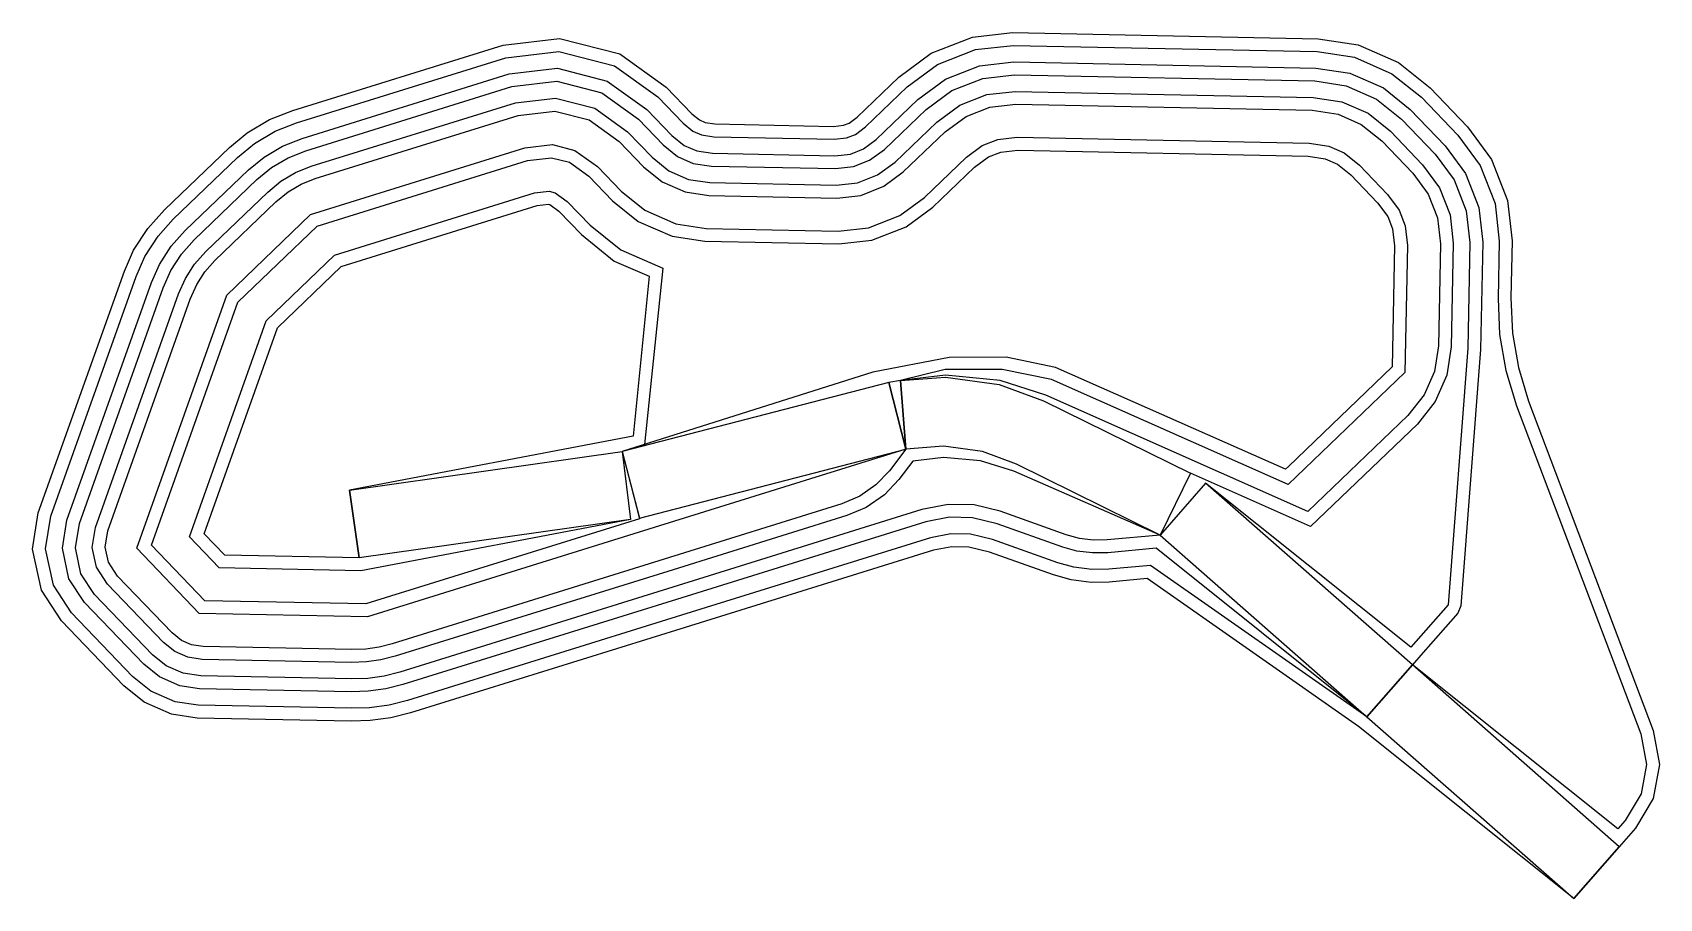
# Model space of a CAD drawing. Extents: x 476807 to 477398, y 6772336 to 6772651.
import ezdxf

# ---------------------------------------------------------------- set-up
doc = ezdxf.new("R2010")
doc.units = 0

msp = doc.modelspace()

# ---------------------------------------------------------------- linework, layer by layer
at = {"layer": 'PLAYPIT', "color": 3}
for points in [[(477044.551, 6772434.656, 320), (476944.719, 6772403.627, 320), (476937.593, 6772401.883, 320), (476930.037, 6772400.871, 320), (476923.232, 6772400.658, 320), (476867.215, 6772401.794, 320), (476857.896, 6772403.213, 320), (476847.971, 6772407.562, 320), (476840.61, 6772413.451, 320), (476817.943, 6772437.056, 320), (476810.651, 6772448.171, 320), (476807.438, 6772463.13, 320), (476809.524, 6772476.259, 320), (476840.794, 6772564.01, 320), (476844.169, 6772571.583, 320), (476849.32, 6772579.551, 320), (476855.34, 6772586.255, 320), (476878.985, 6772608.922, 320), (476885.389, 6772614.185, 320), (476893.56, 6772619.008, 320), (476901.939, 6772622.311, 320), (476978.399, 6772646.087, 320), (476998.89, 6772648.494, 320), (477020.814, 6772642.848, 320), (477037.592, 6772630.84, 320), (477046.892, 6772621.155, 320), (477049.724, 6772618.89, 320), (477051.754, 6772618, 320), (477055.339, 6772617.454, 320), (477098.392, 6772616.582, 320), (477101.996, 6772616.982, 320), (477104.06, 6772617.788, 320), (477106.981, 6772619.937, 320), (477122.132, 6772634.486, 320), (477133.931, 6772643.165, 320), (477148.888, 6772649.008, 320), (477163.446, 6772650.626, 320), (477274.503, 6772648.374, 320), (477288.983, 6772646.169, 320), (477303.691, 6772639.724, 320), (477315.128, 6772630.574, 320), (477328.744, 6772616.394, 320), (477337.424, 6772604.595, 320), (477343.267, 6772589.639, 320), (477344.884, 6772575.081, 320), (477344.457, 6772554.272, 320), (477345.008, 6772541.543, 320), (477347.172, 6772528.987, 320), (477350.916, 6772516.808, 320), (477396.162, 6772397.318, 320), (477398.43, 6772384.967, 320), (477396.193, 6772372.61, 320), (477389.738, 6772361.838, 320), (477383.823, 6772355.099, 320), (477367.334, 6772336.308, 320), (477289.1, 6772398.756, 320), (477212.278, 6772452.394, 320), (477198.476, 6772451.151, 320), (477191.941, 6772451.03, 320), (477184.74, 6772451.939, 320), (477178.335, 6772453.724, 320), (477155.092, 6772462.038, 320), (477147.542, 6772463.844, 320), (477141.415, 6772463.968, 320), (477134.773, 6772462.712, 320)], [(477041.385, 6772444.838, 310), (476941.978, 6772413.933, 310), (476935.823, 6772412.404, 310), (476929.38, 6772411.519, 310), (476923.291, 6772411.322, 310), (476868.13, 6772412.44, 310), (476860.889, 6772413.543, 310), (476853.536, 6772416.765, 310), (476847.817, 6772421.341, 310), (476826.317, 6772443.73, 310), (476820.659, 6772452.356, 310), (476818.282, 6772463.423, 310), (476819.9, 6772473.611, 310), (476850.627, 6772559.881, 310), (476853.572, 6772566.488, 310), (476857.821, 6772573.061, 310), (476862.886, 6772578.718, 310), (476885.933, 6772600.83, 310), (476891.521, 6772605.422, 310), (476898.262, 6772609.401, 310), (476905.322, 6772612.196, 310), (476980.623, 6772635.612, 310), (476998.158, 6772637.672, 310), (477016.227, 6772633.018, 310), (477030.584, 6772622.743, 310), (477039.685, 6772613.265, 310), (477044.159, 6772609.687, 310), (477048.76, 6772607.67, 310), (477054.424, 6772606.808, 310), (477098.875, 6772605.907, 310), (477104.569, 6772606.539, 310), (477109.248, 6772608.367, 310), (477113.863, 6772611.762, 310), (477129.014, 6772626.311, 310), (477139.119, 6772633.744, 310), (477151.46, 6772638.565, 310), (477163.928, 6772639.95, 310), (477273.588, 6772637.728, 310), (477285.99, 6772635.838, 310), (477298.125, 6772630.521, 310), (477307.921, 6772622.684, 310), (477320.569, 6772609.513, 310), (477328.003, 6772599.408, 310), (477332.824, 6772587.066, 310), (477334.209, 6772574.598, 310), (477333.419, 6772535.635, 310), (477326.299, 6772442.563, 310), (477325.155, 6772439.843, 310), (477311.741, 6772424.557, 310), (477308.665, 6772421.052, 310), (477292.176, 6772402.261, 310), (477215.581, 6772463.401, 310), (477198.061, 6772461.808, 310), (477192.513, 6772461.705, 310), (477186.841, 6772462.422, 310), (477181.71, 6772463.841, 310), (477157.887, 6772472.333, 310), (477148.906, 6772474.482, 310), (477140.5, 6772474.652, 310), (477131.923, 6772472.992, 310)], [(477038.219, 6772455.02, 300), (476939.206, 6772424.231, 300), (476934.01, 6772422.916, 300), (476928.703, 6772422.165, 300), (476923.346, 6772421.986, 300), (476869.045, 6772423.087, 300), (476863.883, 6772423.873, 300), (476859.101, 6772425.969, 300), (476855.024, 6772429.23, 300), (476834.692, 6772450.404, 300), (476830.666, 6772456.54, 300), (476829.125, 6772463.716, 300), (476830.276, 6772470.964, 300), (476860.461, 6772555.751, 300), (476862.975, 6772561.392, 300), (476866.328, 6772566.579, 300), (476870.439, 6772571.188, 300), (476892.882, 6772592.739, 300), (476897.653, 6772596.659, 300), (476902.971, 6772599.799, 300), (476908.71, 6772602.083, 300), (476982.847, 6772625.137, 300), (476997.425, 6772626.849, 300), (477011.64, 6772623.188, 300), (477023.576, 6772614.646, 300), (477032.478, 6772605.376, 300), (477038.593, 6772600.483, 300), (477045.767, 6772597.34, 300), (477053.509, 6772596.161, 300), (477099.357, 6772595.231, 300), (477107.141, 6772596.096, 300), (477114.436, 6772598.946, 300), (477120.744, 6772603.587, 300), (477135.895, 6772618.135, 300), (477144.306, 6772624.323, 300), (477154.033, 6772628.123, 300), (477164.411, 6772629.275, 300), (477272.673, 6772627.081, 300), (477282.996, 6772625.508, 300), (477292.56, 6772621.318, 300), (477300.714, 6772614.794, 300), (477312.394, 6772602.631, 300), (477318.581, 6772594.22, 300), (477322.381, 6772584.494, 300), (477323.534, 6772574.115, 300), (477322.772, 6772536.549, 300), (477321.2, 6772526.226, 300), (477317.009, 6772516.662, 300), (477310.486, 6772508.508, 300), (477271.725, 6772471.288, 300), (477228.082, 6772490.633, 300), (477217.018, 6772468.214, 300), (477163.884, 6772491.407, 300), (477151.829, 6772495.198, 300), (477138.391, 6772496.413, 300), (477127.226, 6772494.992, 300), (477122.1, 6772488.382, 300), (477116.864, 6772482.864, 300), (477110.227, 6772478.249, 300), (477103.231, 6772475.262, 300)], [(477033.271, 6772470.932, 290), (476929.115, 6772438.536, 290), (476868, 6772439.775, 290), (476845.283, 6772463.433, 290), (476877.981, 6772555.325, 290), (476908.361, 6772584.524, 290), (476986.323, 6772608.767, 290), (476996.281, 6772609.937, 290), (477004.472, 6772607.828, 290), (477012.625, 6772601.993, 290), (477021.216, 6772593.047, 290), (477029.897, 6772586.101, 290), (477041.089, 6772581.198, 290), (477052.079, 6772579.523, 290), (477100.112, 6772578.55, 290), (477111.161, 6772579.777, 290), (477122.542, 6772584.223, 290), (477131.498, 6772590.811, 290), (477146.649, 6772605.36, 290), (477152.413, 6772609.6, 290), (477158.053, 6772611.804, 290), (477165.165, 6772612.594, 290), (477271.243, 6772610.443, 290), (477278.318, 6772609.366, 290), (477283.864, 6772606.936, 290), (477289.452, 6772602.465, 290), (477299.618, 6772591.878, 290), (477303.859, 6772586.113, 290), (477306.062, 6772580.474, 290), (477306.852, 6772573.361, 290), (477305.917, 6772527.223, 290), (477263.575, 6772486.563, 290), (477177.612, 6772524.657, 290), (477159.687, 6772528.305, 290), (477139.006, 6772528.283, 290), (477122.729, 6772524.289, 290), (477118.465, 6772523.574, 290), (477124.719, 6772499.369, 290)], [(477021.644, 6772498.559, 280), (477024.603, 6772473.887, 280), (476926.748, 6772455.25, 280), (476875.239, 6772456.295, 280), (476864.433, 6772467.547, 280), (476892.362, 6772546.035, 280), (476917.069, 6772569.782, 280), (476989.798, 6772592.398, 280), (476995.136, 6772593.025, 280), (476997.303, 6772592.467, 280), (477001.674, 6772589.339, 280), (477009.953, 6772580.718, 280), (477021.2, 6772571.72, 280), (477036.411, 6772565.055, 280), (477029.794, 6772501.075, 280)]]:
    msp.add_polyline3d(points, close=True, dxfattribs=at)
at = {"layer": 'PLAYPIT', "color": 4}
for points in [[(477043.167, 6772439.109, 310), (476943.61, 6772408.157, 310), (476936.974, 6772406.505, 310), (476929.891, 6772405.532, 310), (476923.327, 6772405.32, 310), (476867.615, 6772406.45, 310), (476859.205, 6772407.731, 310), (476850.404, 6772411.587, 310), (476843.762, 6772416.901, 310), (476821.605, 6772439.975, 310), (476815.028, 6772450.001, 310), (476812.18, 6772463.258, 310), (476814.061, 6772475.101, 310), (476845.053, 6772562.112, 310), (476848.281, 6772569.355, 310), (476853.036, 6772576.71, 310), (476858.567, 6772582.889, 310), (476881.945, 6772605.319, 310), (476888.071, 6772610.353, 310), (476895.613, 6772614.805, 310), (476903.324, 6772617.858, 310), (476979.371, 6772641.506, 310), (476998.57, 6772643.762, 310), (477018.808, 6772638.549, 310), (477034.527, 6772627.299, 310), (477043.741, 6772617.705, 310), (477047.29, 6772614.865, 310), (477050.445, 6772613.483, 310), (477054.939, 6772612.798, 310), (477098.603, 6772611.913, 310), (477103.121, 6772612.415, 310), (477106.329, 6772613.668, 310), (477109.991, 6772616.362, 310), (477125.141, 6772630.911, 310), (477136.2, 6772639.045, 310), (477150.013, 6772644.442, 310), (477163.657, 6772645.957, 310), (477274.103, 6772643.718, 310), (477287.674, 6772641.651, 310), (477301.257, 6772635.7, 310), (477311.976, 6772627.123, 310), (477325.169, 6772613.385, 310), (477333.304, 6772602.327, 310), (477338.7, 6772588.514, 310), (477340.216, 6772574.87, 310), (477339.798, 6772554.071, 310), (477340.362, 6772541.044, 310), (477342.628, 6772527.901, 310), (477346.555, 6772515.157, 310), (477391.652, 6772396.061, 310), (477393.69, 6772384.961, 310), (477391.756, 6772374.278, 310), (477385.954, 6772364.597, 310), (477383.251, 6772361.516, 310), (477308.665, 6772421.052, 310), (477292.176, 6772402.261, 310), (477213.553, 6772457.191, 310), (477198.389, 6772455.813, 310), (477192.191, 6772455.698, 310), (477185.663, 6772456.523, 310), (477179.905, 6772458.115, 310), (477156.177, 6772466.573, 310), (477148.139, 6772468.496, 310), (477141.024, 6772468.64, 310), (477133.644, 6772467.244, 310)], [(477040.001, 6772449.291, 300), (476940.834, 6772418.454, 300), (476935.17, 6772417.021, 300), (476929.225, 6772416.179, 300), (476923.385, 6772415.984, 300), (476868.53, 6772417.096, 300), (476862.199, 6772418.061, 300), (476855.969, 6772420.79, 300), (476850.969, 6772424.791, 300), (476829.98, 6772446.649, 300), (476825.035, 6772454.186, 300), (476823.024, 6772463.551, 300), (476824.437, 6772472.454, 300), (476854.886, 6772557.982, 300), (476857.684, 6772564.259, 300), (476861.541, 6772570.226, 300), (476866.116, 6772575.355, 300), (476888.893, 6772597.227, 300), (476894.203, 6772601.59, 300), (476900.321, 6772605.202, 300), (476906.706, 6772607.743, 300), (476981.596, 6772631.031, 300), (476997.837, 6772632.939, 300), (477014.221, 6772628.719, 300), (477027.52, 6772619.202, 300), (477036.534, 6772609.815, 300), (477041.725, 6772605.662, 300), (477047.451, 6772603.153, 300), (477054.024, 6772602.152, 300), (477099.086, 6772601.238, 300), (477105.694, 6772601.972, 300), (477111.517, 6772604.247, 300), (477116.872, 6772608.187, 300), (477132.023, 6772622.735, 300), (477141.387, 6772629.624, 300), (477152.585, 6772633.999, 300), (477164.139, 6772635.282, 300), (477273.188, 6772633.072, 300), (477284.68, 6772631.321, 300), (477295.692, 6772626.496, 300), (477304.769, 6772619.234, 300), (477316.994, 6772606.503, 300), (477323.883, 6772597.139, 300), (477328.257, 6772585.941, 300), (477329.541, 6772574.387, 300), (477328.763, 6772536.035, 300), (477321.65, 6772442.918, 300), (477308.092, 6772427.469, 300), (477233.507, 6772487.005, 300), (477217.018, 6772468.214, 300), (477197.806, 6772466.467, 300), (477192.763, 6772466.374, 300), (477187.759, 6772467.006, 300), (477182.898, 6772468.351, 300), (477158.972, 6772476.869, 300), (477149.503, 6772479.133, 300), (477140.092, 6772479.324, 300), (477130.539, 6772477.445, 300)], [(477036.834, 6772459.473, 290), (476938.062, 6772428.752, 290), (476933.356, 6772427.533, 290), (476928.547, 6772426.826, 290), (476923.44, 6772426.648, 290), (476869.445, 6772427.743, 290), (476865.192, 6772428.391, 290), (476861.535, 6772429.993, 290), (476858.176, 6772432.681, 290), (476838.354, 6772453.323, 290), (476835.042, 6772458.371, 290), (476833.867, 6772463.844, 290), (476834.814, 6772469.807, 290), (476864.72, 6772553.853, 290), (476867.088, 6772559.164, 290), (476870.048, 6772563.744, 290), (476873.669, 6772567.824, 290), (476895.842, 6772589.136, 290), (476900.335, 6772592.827, 290), (476905.031, 6772595.6, 290), (476910.094, 6772597.63, 290), (476983.82, 6772620.556, 290), (476997.105, 6772622.117, 290), (477009.634, 6772618.89, 290), (477020.512, 6772611.105, 290), (477029.326, 6772601.926, 290), (477036.16, 6772596.459, 290), (477044.458, 6772592.823, 290), (477053.109, 6772591.505, 290), (477099.568, 6772590.563, 290), (477108.266, 6772591.529, 290), (477116.704, 6772594.826, 290), (477123.754, 6772600.011, 290), (477138.904, 6772614.56, 290), (477146.575, 6772620.203, 290), (477155.158, 6772623.556, 290), (477164.622, 6772624.607, 290), (477272.273, 6772622.425, 290), (477281.687, 6772620.991, 290), (477290.127, 6772617.293, 290), (477297.562, 6772611.344, 290), (477308.819, 6772599.622, 290), (477314.461, 6772591.951, 290), (477317.814, 6772583.369, 290), (477318.866, 6772573.904, 290), (477318.116, 6772536.95, 290), (477316.682, 6772527.536, 290), (477312.985, 6772519.096, 290), (477307.036, 6772511.66, 290), (477270.753, 6772476.819, 290), (477175.475, 6772519.041, 290), (477158.876, 6772524.364, 290), (477139.031, 6772526.271, 290), (477122.729, 6772524.289, 290), (477124.719, 6772499.369, 290), (477118.718, 6772491.591, 290), (477113.811, 6772486.42, 290), (477107.957, 6772482.35, 290), (477101.4, 6772479.551, 290)], [(477027.948, 6772474.16, 280), (476928.453, 6772443.213, 280), (476870.026, 6772444.398, 280), (476850.642, 6772464.584, 280), (476882.005, 6772552.725, 280), (476910.798, 6772580.399, 280), (476987.295, 6772604.186, 280), (476995.961, 6772605.205, 280), (477002.466, 6772603.529, 280), (477009.561, 6772598.452, 280), (477018.064, 6772589.596, 280), (477027.463, 6772582.077, 280), (477039.779, 6772576.68, 280), (477051.679, 6772574.867, 280), (477100.323, 6772573.881, 280), (477112.286, 6772575.21, 280), (477124.811, 6772580.103, 280), (477134.507, 6772587.236, 280), (477149.658, 6772601.785, 280), (477154.682, 6772605.48, 280), (477159.178, 6772607.237, 280), (477165.376, 6772607.925, 280), (477270.843, 6772605.787, 280), (477277.009, 6772604.848, 280), (477281.43, 6772602.911, 280), (477286.3, 6772599.015, 280), (477296.043, 6772588.868, 280), (477299.739, 6772583.844, 280), (477301.495, 6772579.349, 280), (477302.184, 6772573.15, 280), (477301.294, 6772529.248, 280), (477263.644, 6772493.095, 280), (477262.603, 6772492.095, 280), (477179.035, 6772529.098, 280), (477161.11, 6772532.745, 280), (477140.429, 6772532.724, 280), (477112.678, 6772527.331, 280), (477021.644, 6772498.559, 280)], [(476922.567, 6772484.557, 270), (476926.056, 6772459.928, 270), (476877.264, 6772460.917, 270), (476869.793, 6772468.698, 270), (476896.386, 6772543.435, 270), (476919.506, 6772565.656, 270), (476990.771, 6772587.817, 270), (476994.816, 6772588.292, 270), (476995.297, 6772588.168, 270), (476998.61, 6772585.798, 270), (477006.801, 6772577.267, 270), (477018.766, 6772567.695, 270), (477031.422, 6772562.15, 270), (477025.681, 6772504.064, 270)]]:
    msp.add_polyline3d(points, close=True, dxfattribs=at)
at = {"layer": 'PLAYPIT', "color": 2}
for points in [[(477118.465, 6772523.574, 290), (477021.644, 6772498.559, 280), (477027.898, 6772474.354, 280), (477124.719, 6772499.369, 290)], [(477217.018, 6772468.214, 300), (477164.826, 6772493.973, 294.138), (477152.49, 6772498.499, 292.815), (477138.317, 6772500.454, 291.374), (477124.719, 6772499.369, 290), (477122.729, 6772524.289, 290), (477139.04, 6772525.591, 291.451), (477158.573, 6772522.896, 293.199), (477174.691, 6772516.983, 294.721), (477228.082, 6772490.633, 300)], [(476922.567, 6772484.557, 270), (477021.644, 6772498.559, 280), (477024.603, 6772473.887, 280), (476926.056, 6772459.928, 270)], [(477292.176, 6772402.261, 310), (477308.665, 6772421.052, 310), (477233.507, 6772487.005, 300), (477217.018, 6772468.214, 300)], [(477367.334, 6772336.308, 320), (477383.823, 6772355.099, 320), (477308.665, 6772421.052, 310), (477292.176, 6772402.261, 310)]]:
    msp.add_polyline3d(points, close=True, dxfattribs=at)

doc.saveas('drawing.dxf')
